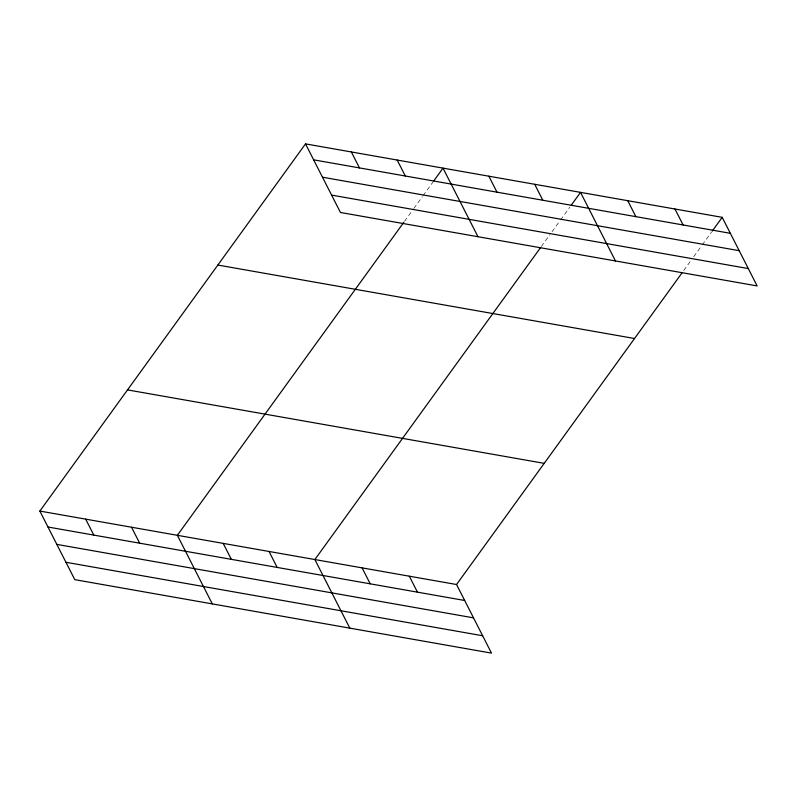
<?xml version="1.0" encoding="UTF-8"?>
<svg xmlns="http://www.w3.org/2000/svg" width="797" height="797" viewBox="0 0 797 797"><rect width="100%" height="100%" fill="white"/><g stroke="black" fill="none" stroke-linecap="round" stroke-linejoin="round"><path stroke-width="0.6" stroke-dasharray="3.98 2.99" d="M404.527 221.317L411.65 211.474M413.792 208.515L422.35 196.69M423.058 195.703L433.04 181.915M541.322 246.552L549.88 234.726M552.012 231.768L559.853 220.938M560.57 219.952L569.835 207.14M683.716 270.542L691.547 259.702M693.689 256.754L701.529 245.914M702.247 244.928L711.512 232.116"/><path stroke-width="1.2" d="M39.85 511.066L456.542 584.52L491.49 653.122L74.798 579.658L39.85 511.066L305.51 143.878L722.202 217.342L757.15 285.934L340.458 212.48L305.51 143.878M403.81 222.303L177.362 535.305L212.311 603.897M433.747 180.929L443.012 168.127L477.971 236.719M540.615 247.538L314.865 559.544L349.813 628.146M571.26 205.178L580.525 192.366L615.473 260.958M456.542 584.52L682.282 272.514M712.219 231.14L722.202 217.342M313.639 159.838L730.331 233.302M322.486 177.213L739.178 250.676M331.612 195.106L748.303 268.569M217.84 265.052L634.532 338.516M127.52 389.892L544.212 463.356M47.979 527.016L464.671 600.48M56.836 544.391L473.528 617.854M65.952 562.284L482.643 635.747M674.969 209.023L683.109 224.973M627.747 200.695L635.876 216.654M534.687 184.286L542.817 200.246M488.85 176.207L496.979 192.167M397.175 160.048L405.314 175.998M351.347 151.958L359.477 167.918M409.319 576.201L417.449 592.161M362.097 567.872L370.226 583.832M269.027 551.464L277.167 567.424M223.19 543.385L231.329 559.345M131.525 527.225L139.654 543.185M85.687 519.146L93.817 535.106"/></g></svg>
